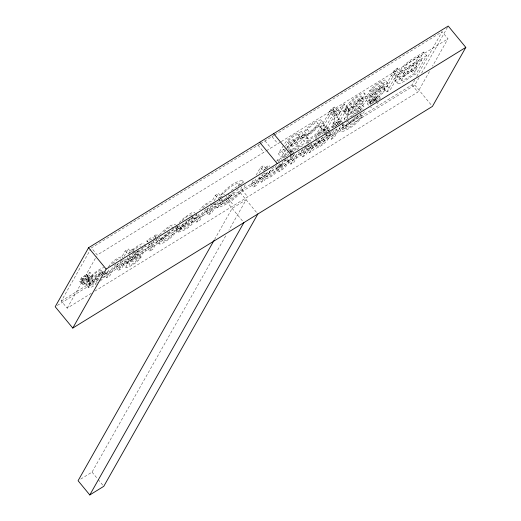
<?xml version="1.0" encoding="UTF-8"?>
<svg xmlns="http://www.w3.org/2000/svg" width="521" height="521" viewBox="0 0 521 521"><rect width="100%" height="100%" fill="white"/><g stroke="black" fill="none" stroke-linecap="round" stroke-linejoin="round"><path stroke-width="0.39" stroke-dasharray="2.6 1.95" d="M81.465 280.187L81.784 279.041L83.399 278.045L84.721 275.713L87.307 278.846L85.985 281.184L84.369 282.18L84.363 283.431L84.995 283.248L82.409 280.116L81.465 280.187L84.05 283.326M86.799 276.905L87.118 275.759L88.733 274.762L90.055 272.424L92.64 275.557L91.318 277.895L89.703 278.891L89.697 280.142L90.328 279.959L87.743 276.827L86.799 276.905L89.384 280.038M370.9 104.63L369.35 102.337L369.669 101.602L371.284 100.605L372.606 98.274L375.192 101.406L371.87 103.451L370.828 105.294M376.234 101.348L374.684 99.055L375.003 98.319L376.618 97.323L377.94 94.985L380.525 98.117L379.535 99.869M90.328 279.959L85.77 283.528L85.932 284.479L88.518 287.618C91.344 288.126 93.806 285.469 96.17 284.277M85.77 283.528L88.355 286.661L88.518 287.618M190.458 217.791L193.044 220.93L190.647 223.978L186.368 227.625L183.737 229.194L182.005 229.487L179.217 225.762L175.87 227.99L176.033 228.947L178.618 232.079C186.479 230.556 194.125 223.639 197.387 216.248L195.707 213.747M175.87 227.99L178.456 231.129L178.618 232.079M362.974 102.689C360.141 106.883 356.117 110.472 351.395 112.334L350.666 112.236L347.553 108.081L343.827 110.569L344.01 111.631L346.888 115.128C355.654 113.422 364.179 105.717 367.819 97.473L364.205 92.979A11.729 2.696 -39.5 0 0 360.33 94.242C354.221 97.746 348.412 102.35 344.902 108.557L347.781 112.054L362.974 102.689L360.089 99.198L344.902 108.557M343.827 110.569L346.706 114.066L346.888 115.128M176.176 225.554L177.726 227.436L177.759 229.012L173.623 234.984A10.413 2.397 -39.5 0 1 168.674 239.393L162.786 243.164L159.693 244.147L156.476 240.643L156.56 239.575M159.055 243.776C159.954 238.95 164.219 235.557 167.775 232.496M289.702 151.774C294.43 149.182 299.614 146.167 302.173 141.224L301.763 140.455L300.155 140.8L290.425 145.873L287.54 142.376C289.663 138.56 293.707 136.189 297.569 134.425L298.142 134.568L298.175 135.33L301.053 138.827L304.603 136.443L301.718 132.946L301.49 131.605C294.697 133.663 287.905 138.195 284.127 144.395M304.603 136.443L304.713 135.545L301.49 131.605M328.048 130.992L327.846 129.788C322.323 131.253 317.269 135.037 313.473 139.302M325.384 133.754L327.455 136.261L330.633 134.131L330.731 133.324L329.656 132.953L326.615 134.288M304.362 131.396C308.575 126.245 314.124 121.458 320.649 119.804L321.236 120.358C318.351 128.726 309.962 135.883 301.516 138.13L301.327 136.378L304.883 134.001L307.768 137.498L307.553 138.586L308.08 138.925C313.505 136.815 318.924 132.243 320.435 126.473L317.237 122.722C311.766 123.451 309.148 129.403 304.362 131.396L307.24 134.887C312.027 132.901 314.645 126.948 320.115 126.219L320.435 126.473M321.236 120.358L324.114 123.855C321.229 132.217 312.847 139.381 304.401 141.627L301.164 137.804M84.995 283.248L83.79 284.512L82.754 284.779L79.674 281.431L81.406 277.758L84.721 275.713M82.259 284.564L83.985 280.891L87.307 278.846M97.381 282.349L93.637 284.733L91.904 285.026L89.111 281.301L87.587 281.281L85.008 278.142L86.733 274.469L90.055 272.424M87.587 281.281L89.319 277.608L92.64 275.557M368.588 105.242L367.559 103.992L369.285 100.319L372.606 98.274M373.922 101.96L372.886 100.703L374.619 97.03L377.94 94.985M241.711 186.941C238.585 195.57 229.865 201.757 221.438 204.76L218.853 201.627L219.888 199.79M313.382 143.47L313.772 143.744C317.185 142.845 320.61 140.611 322.453 137.564L325.039 140.696C323.189 143.744 319.77 145.978 316.358 146.876L313.382 143.47L313.486 142.858M315.967 146.603L317.022 144.161L324.974 140.442M245.235 184.779C240.461 196.02 228.791 203.985 217.55 207.872L214.965 204.733L216.111 202.708M307.553 138.586L304.668 135.089L304.883 134.001M143.522 247.201L142.448 247.801L138.762 252.034A8.955 2.058 -39.5 0 1 133.773 256.189L130.537 258.195L127.756 258.963L126.518 261.405L126.61 261.926L127.215 261.991C131.859 260.526 134.652 256.319 138.651 253.896L141.237 257.029C137.694 262.024 132.171 265.866 126.401 267.716L123.282 264.238L125.795 258.794M125.867 267.377L127.222 263.978L133.031 253.714L134.744 252.659M120.865 259.504L122.936 262.011L122.787 262.721L118.534 270.379L115.949 267.247L118.156 263.352M210.966 203.971L213.037 206.479L212.887 207.182L208.634 214.847L206.055 211.715L208.628 207.163M369.519 90.928C373.948 88.85 376.624 84.135 381.502 82.65L381.952 82.735C377.79 89.104 368.38 91.058 365.026 98.267L368.087 102.318C374.873 100.937 380.844 95.662 385.227 90.341L382.342 86.844C377.471 89.182 374.599 94.607 369.122 96.151L368.647 96.001C372.678 89.664 381.841 87.652 385.358 80.67L384.993 79.934C378.93 81.725 373.479 86.011 369.519 90.928L372.398 94.425C376.826 92.347 379.503 87.632 384.387 86.147L384.837 86.232C380.669 92.601 371.265 94.555 367.911 101.764L368.087 102.318M279.66 163.77C276.925 169.058 273.681 175.636 267.293 177.081L264.427 173.656L264.596 172.907M267.012 176.788L271.415 168.42M345.13 120.214L344.101 118.957C349.246 115.74 352.925 110.042 359.132 108.218L359.718 108.375L359.536 109.104L357.732 111.162L344.114 121.36M385.227 90.341C380.35 92.679 377.484 98.098 372.001 99.648L371.525 99.491C375.563 93.161 384.719 91.149 388.243 84.168L385.338 80.169M307.768 137.498L304.205 139.875L304.049 141.302M90.921 278.064L101.12 271.78L101.276 270.392C96.991 270.887 93.48 274.788 90.921 278.064L93.506 281.203L97.03 277.237L102.272 273.727M349.571 104.48L360.942 97.466L361.118 95.923C356.338 96.476 352.424 100.827 349.571 104.48L352.45 107.977L363.821 100.963L364.172 99.739L361.118 95.923M129.547 255.603L129.319 256.827L132.191 260.187C137.153 258.774 141.979 254.352 143.379 249.357L142.344 248.1M334.684 126.629L332.619 124.122L333.147 122.65L336.149 120.67L339.672 119.179L342.258 122.311L341.62 122.344M335.205 127.254L335.732 125.782L340.473 122.813M342.414 124.766L342.336 125.73L344.922 128.863C352.15 127.371 356.468 120.377 362.316 116.697L359.731 113.558M238.227 186.505L239.126 183.802L238.455 183.164C231.09 184.467 226.726 191.507 220.728 194.978L222.278 196.86M285.482 146.173L286.543 144.135L295.068 139.928L298.364 143.77C296.547 147.033 292.965 148.999 289.65 150.504M288.367 149.67L289.429 147.632L298.292 143.483M144.649 244.668L146.635 247.11L146.499 248.172L145.007 250.933L141.347 255.173A8.955 2.058 -39.5 0 1 136.352 259.328L133.122 261.327L130.335 262.096L129.097 264.538L129.195 265.065L129.794 265.13C134.444 263.665 137.238 259.451 141.237 257.029M241.588 184.519L242.656 181.647L242.272 180.559C233.708 181.497 226.394 188.791 220.728 194.978M98.853 278.982L89.319 284.863L86.733 281.724C89.879 276.156 95.096 272.027 100.573 268.888A10.524 2.423 -39.5 0 1 104.05 267.755M89.319 284.863C92.464 279.289 97.681 275.166 103.151 272.021M176.834 226.192L179.419 229.325L183.086 224.323L187.951 219.953M290.425 145.873C292.548 142.051 296.592 139.687 300.448 137.922L301.027 138.065L301.053 138.827M315.329 139.452L317.914 142.585C319.822 139.159 323.45 137.036 326.908 135.453L327.422 135.584L327.455 136.261M347.781 112.054C351.291 105.848 357.106 101.243 363.209 97.74A11.729 2.696 -39.5 0 1 367.09 96.476L367.67 96.782M91.377 293.258L67.183 308.171L61.315 301.053L90.608 249.279M67.183 308.171L96.476 256.391M104.558 273.825L105.717 271.773M122.936 262.011L122.643 261.724C115.988 263.248 112.699 270.262 109.846 275.739L106.753 277.647L104.167 274.508L107.267 272.6L109.586 268.497M106.753 277.647L112.041 268.484L116.111 264.303M108.427 266.986C111.461 262.271 116.326 257.875 121.894 256.736L125.222 250.855L128.322 248.947L130.901 252.086L127.808 253.994L125.222 250.855M115.949 267.247L119.049 265.339L121.367 261.242M124.07 256.462L128.322 248.947M128.511 254.001L130.445 250.581L133.298 248.823L134.333 250.073M118.534 270.379L121.634 268.471L127.814 257.55M138.176 250.647L135.076 253.388L132.49 250.249L133.298 248.823M135.076 253.388L135.883 251.956M159.706 237.27L152.992 249.149L149.892 251.057L147.313 247.918L149.657 243.776M158.032 238.305L156.919 238.989L155.903 240.793L153.317 237.654L154.34 235.857L157.121 234.137L158.671 236.02M147.313 247.918L150.406 246.01L152.777 241.822M155.147 237.628L157.121 234.137M149.892 251.057L154.223 242.806L152.047 239.953M213.037 206.479L212.75 206.192C206.088 207.716 202.799 214.73 199.953 220.201L196.853 222.109L194.268 218.976L196.977 214.183M194.268 218.976L197.368 217.068L199.686 212.959M196.853 222.109L202.141 212.952L207.449 207.84M215.323 195.323L217.908 198.455L221.008 196.547L218.423 193.415L215.323 195.323L212.001 201.204C206.98 202.076 202.773 206.029 199.556 209.813M206.055 211.715L209.149 209.8L211.852 205.02M214.17 200.924L218.423 193.415M212.822 204.623L214.58 204.336L215.323 203.034M208.634 214.847L211.734 212.939L218.299 201.327M217.55 207.872L220.989 201.79L231.663 195.212L229.598 192.705M221.438 204.76L223.164 201.705L230.575 197.14L231.663 195.212M214.541 239.51L232.145 208.387L246.114 199.777L228.908 230.197M263.385 173.539L256.82 185.15L253.72 187.059L251.135 183.926L253.844 179.146M256.163 175.043L260.409 167.534L263.509 165.626L266.088 168.758L265.319 170.126M251.135 183.926L254.235 182.018L256.553 177.915M259.256 173.135L263.509 165.626M80.729 479.079L92.035 472.111L226.101 235.147M253.72 187.059L260.292 175.447M259.015 179.068L261.783 177.361L262.773 175.616L265.358 178.749L264.368 180.494L261.601 182.2L259.015 179.068L261.386 174.874M263.365 171.383L265.736 167.195L268.829 165.287L269.865 166.538M266.83 168.817L268.829 165.287M261.601 182.2L268.315 170.328M283.45 145.587L278.201 153.604L281.086 157.101L284.687 154.88L286.303 152.822L287.677 152.562M276.703 161.289L277.446 159.973L280.545 158.065L281.574 159.322M278.65 161.412L280.545 158.065M285.99 149.683L281.086 157.101M288.569 150.869L286.615 154.32L283.502 156.241L282.616 157.804L285.729 155.89L288.315 159.022C286.648 164.486 282.603 167.821 278.937 171.507L276.351 168.368C277.374 165.717 280.682 165.404 281.802 162.832M284.948 157.277L285.729 155.89M283.131 161.204C279.692 168.517 273.987 177.479 265.358 178.749M285.716 159.452L282.415 164.258L276.351 168.368M288.035 155.356L288.81 153.988M289.696 152.425L291.356 149.488L293.942 152.62M283.652 159.061L285.202 160.943L286.088 159.38M291.083 152.588L291.968 151.025L292.997 152.282M302.61 149.24L300.044 153.78L302.623 156.919L306.797 149.436L306.608 148.218C300.05 150.028 296.775 156.678 293.974 162.246L290.874 164.161L288.295 161.022L290.92 156.378M294.547 154.164L293.662 155.727L291.395 157.127C288.641 162.962 285.202 168.941 278.937 171.507M288.295 161.022L291.389 159.113L293.987 154.516M290.874 164.161L296.286 154.796L299.275 151.618M310.887 141.256L309.858 139.999L307.071 141.719L306.114 143.405L305.482 143.236C300.155 145.007 295.264 148.837 292.424 153.721M300.044 153.78L303.137 151.871L306.296 146.284M307.878 143.49L309.858 139.999M307.071 146.59L308.699 146.538L309.65 144.851M320.689 127.417L328.178 114.184L331.63 112.054L334.515 115.551L327.019 128.785L323.567 130.914L320.689 127.417L324.14 125.294L331.63 112.054M329.565 111.722L331.024 109.143L334.482 107.02L337.361 110.511L335.902 113.096L332.45 115.219L329.565 111.722L333.017 109.599L334.482 107.02M302.623 156.919L305.723 155.011L312.437 143.132L310.77 144.167M323.567 130.914L331.056 117.674L334.515 115.551M332.45 115.219L333.909 112.64L337.361 110.511M333.824 119.322L338.376 111.116L338.533 109.742L336.279 110.504L333.473 112.549L336.358 116.046L339.164 114.001L341.418 113.239L341.255 114.613L336.709 122.819L333.824 119.322L337.276 117.192L344.772 103.953L347.65 107.45L340.161 120.69L336.709 122.819M347.65 107.45L344.544 109.364L343.404 111.37L340.526 107.88L341.659 105.867L344.772 103.953M332.619 124.122L336.279 122.044L335.413 124.245L331.857 126.44L330.972 128.003L334.534 125.808L333.362 127.873M343.814 123.796L342.929 125.359L340.193 127.046L334.365 137.355L331.284 139.25L328.699 136.118L331.421 131.305M328.699 136.118L331.779 134.223L334.502 129.41M336.442 125.971L337.608 123.913L340.343 122.227L341.229 120.664L342.779 122.539M339.529 123.601L338.494 122.344L339.718 120.091L339.672 119.179M331.284 139.25L337.113 128.947L335.563 127.065M376.162 102.012L377.204 100.169L380.525 98.117M383.984 88.407L391.473 75.167L394.925 73.038L397.81 76.535L390.314 89.775L386.862 91.904L383.984 88.407L387.435 86.278L394.925 73.038M392.86 72.712L394.325 70.133L397.777 68.004L400.656 71.501L399.197 74.08L395.745 76.209L392.86 72.712L396.312 70.582L397.777 68.004M386.862 91.904L394.351 78.664L397.81 76.535M395.745 76.209L397.204 73.63L400.656 71.501M398.669 76.906L399.516 77.049L401.385 76.222L410.867 70.433L414.423 64.148L417.301 67.645L413.746 73.93L404.263 79.72L401.854 80.599L398.669 76.906C401.163 70.426 409.363 68.147 414.423 64.148M404.511 68.121L407.468 66.994L415.641 61.992L418.767 56.47L421.645 59.967L418.519 65.49L409.011 71.214L407.389 71.618L404.374 67.737C407.227 62.11 414 60.039 418.767 56.47M394.618 79.96L394.996 80.358C401.834 78.99 407.142 73.161 413.368 70.296L423.71 52.022L426.588 55.519L416.246 73.793C410.02 76.659 404.713 82.481 397.875 83.855L394.618 79.96A11.162 2.566 -39.5 0 1 396.318 76.385L402.928 70.394L405.813 73.891L399.197 79.882A11.162 2.566 -39.5 0 0 397.497 83.451M104.871 274.209L412.007 84.903L414.781 80.006M416.754 76.509L442.095 31.729L447.956 38.841L432.515 66.128M102.292 277.7L414.84 85.053L419.216 77.329M421.6 73.116L447.826 26.753M94.835 291.128L417.868 92.022L429.747 71.025M310.386 144.551L306.954 149.52L309.539 152.653L312.776 150.66L314.222 148.817C319.861 147.254 325.462 143.529 328.451 138.417L325.84 134.802L325.872 135.278C322.877 140.396 317.282 144.122 311.636 145.678L310.19 147.528L306.954 149.52M287.006 147.886C290.783 141.686 297.576 137.16 304.375 135.102M273.72 166.557C271.858 170.009 268.562 173.031 264.707 173.949L264.427 173.656M276.384 165.424C273.388 170.126 268.387 174.965 262.773 175.616M138.651 253.896C135.115 258.885 129.592 262.727 123.822 264.583L123.282 264.238M103.484 271.428C99.237 277.1 93.083 283.45 85.932 284.479M102.422 275.837L100.358 273.33L95.89 278.331L89.97 281.978L89.319 281.887L86.538 278.09L85.008 278.142M360.089 99.198C357.256 103.386 353.238 106.974 348.51 108.843L347.787 108.739L347.553 108.081M315.609 138.938L317.471 136.658L321.379 133.806L324.322 132.314L324.837 132.445L324.87 133.129L326.778 131.846M362.316 116.697C357.373 123.379 350.249 128.746 342.466 131.624L341.639 131.461L338.871 127.665M344.101 118.957C348.588 112.907 355.081 108.173 362.102 105.489L362.896 105.613L364.96 108.121M284.792 149.071L283.424 149.325L281.809 151.383L278.201 153.604M352.45 107.977C355.302 104.324 359.216 99.973 363.997 99.42M173.526 228.817L171.038 231.845A10.413 2.397 -39.5 0 1 166.095 236.254L160.201 240.031L157.114 241.008L156.476 240.643M192.972 216.866C188.609 221.972 182.871 228.087 176.033 228.947M382.342 86.844C377.959 92.165 371.987 97.44 365.201 98.827M372.398 94.425C376.364 89.508 381.808 85.223 387.871 83.432L388.217 83.666M307.24 134.887C311.46 129.742 317.002 124.955 323.534 123.301L324.114 123.855M189.768 218.82L187.059 221.842L183.783 224.492L180.071 226.44L179.419 226.355L179.217 225.762M226.023 196.795L226.869 195.785M138.625 250.581L133.65 255.212L130.771 256.853L129.319 256.827M169.781 231.5C167.267 234.613 163.021 237.009 162.422 241.269L162.728 241.497C167.925 239.999 173.122 235.433 174.587 230.165L172.002 227.026L171.155 226.811L167.339 228.797L162.975 232.594M238.403 188.895C231.949 195.753 224.193 202.226 214.965 204.733M179.178 222.695L183.672 218.195L190.673 213.35A10.524 2.423 -39.5 0 1 194.151 212.216L194.802 213.115M364.42 111.611C359.041 118.514 349.506 121.217 344.765 128.524L344.922 128.863M309.539 152.653L316.058 142.441L318.956 139.439M159.478 234.802C163.796 230.471 168.843 225 175.141 224.304L175.395 224.87M358.474 115.349C353.375 120.963 347.09 125.978 339.881 128.485L339.06 128.322M355.68 116.671C351.981 120.475 347.546 124.434 342.336 125.73M182.155 220.976C184.688 218.481 187.664 215.095 191.376 214.86L191.533 215.14M112.51 263.619L117.004 259.816L119.335 258.683L120.351 258.878M202.61 208.081L207.111 204.284L209.435 203.151L210.451 203.346M296.879 149.833L301.073 146.375L304.375 145.196M79.674 281.431L81.204 281.373L82.409 280.116M86.538 278.09L87.743 276.827M371.33 103.926L370.294 102.676L369.089 103.933L367.559 103.992M372.886 100.703L374.423 100.644L375.628 99.387L376.663 100.644M377.009 103.783L378.213 102.52M319.015 136.228L317.465 134.346L320.975 132.184L323.945 129.117L326.882 132.327M132.406 251.409L137.616 247.071L140.019 245.99L140.794 246.218M361.418 113.194C355.231 119.491 345.664 122.709 341.45 130.797L341.639 131.461M317.465 134.346L323.111 128.83L326.413 126.792L328.354 127.638L329.904 129.514M324.003 133.623L328.998 129.931L330.939 130.771M233.955 191.982L225.254 198.788L218.853 201.627M132.49 250.249C135.721 247.442 139.205 243.952 143.614 243.418L144.05 243.971M100.364 281.014L104.33 277.009L106.375 274.079L107.287 271.78L106.629 270.887M357.074 113.037L361.834 108.479L363.078 106.232L362.896 105.613M167.69 233.682L172.132 230.569L173.74 229.95L174.587 230.165M166.733 234.626L161.386 238.156L160.142 238.364L159.81 237.628M351.349 116.886L356.208 113.129L363.241 109.065M151.637 239.673L151.533 239.328L150.419 239.517L146.994 241.842L146.981 240.637L150.53 238.025L152.288 237.205L153.317 237.654M150.191 243.281L151.448 242.298M333.473 112.549L333.46 111.201L337.419 108.29L339.379 107.372L340.526 107.88M336.358 116.046L336.345 114.698L340.298 111.787L342.264 110.869L343.404 111.37M148.029 243.099L149.579 244.981L152.093 243.144L154.118 242.467M231.116 190.51L238.182 185.821M298.175 135.33L301.718 132.946M346.706 114.066L350.438 111.579M88.355 286.661L91.696 284.433M178.456 231.129L181.796 228.901M259.92 144.011L91.403 247.879L97.264 254.99L265.788 151.123M260.559 143.62L274.059 135.297M274.749 134.867L442.095 31.729M423.71 52.022C416.032 57.551 405.579 61.185 400.792 69.931L403.801 74.041L405.813 73.891M266.42 150.732L280.617 141.986M281.307 141.556L447.956 38.841M426.588 55.519C418.91 61.048 408.464 64.682 403.671 73.428L403.801 74.041M421.645 59.967C416.878 63.536 410.112 65.607 407.259 71.234L407.389 71.618M417.301 67.645C412.241 71.644 404.049 73.923 401.554 80.403M324.811 129.82L328.354 127.638M290.262 152.073L291.968 151.025M338.494 122.344L341.229 120.664M266.088 168.758L262.994 170.667L260.409 167.534M219.738 197.83L223.073 195.779M86.733 281.724L100.358 273.33M285.202 160.943L288.315 159.022M337.113 128.947L333.557 131.142L332.001 129.26M61.315 301.053L100.306 277.009M179.419 229.325L193.044 220.93M57.264 305.449L98.13 280.259M346.68 122.096L349.168 120.644M119.934 261.614L120.95 261.034M303.99 148.166L305.71 147.189M153.115 241.158L154.099 240.624M238.716 185.535L242.473 183.789M287.54 142.376L298.207 137.003L299.262 137.199L302.141 140.69M317.914 142.585L325.625 138.482L327.481 137.765L328.425 137.935M286.27 148.544C291.213 145.932 296.612 142.839 299.295 137.726L299.262 137.199M286.771 147.007C290.08 145.502 293.668 143.542 295.485 140.273L295.414 139.993M174.945 227.918L177.726 227.436M144.063 246.993L146.199 246.55M375.628 99.387L374.684 99.465M370.294 102.676L369.35 102.748M291.356 149.488L288.96 150.178L291.545 153.311M122.722 260.161L124.48 259.875M370.639 107.339L371.675 107.072M402.928 70.394L400.923 70.543M154.874 240.337L155.903 240.793M191.22 216.248L193.805 219.38L193.962 217.993C189.67 218.488 186.166 222.389 183.607 225.665L181.021 222.532M344.01 111.631C352.776 109.924 361.294 102.22 364.934 93.975L364.791 93.285M197.257 215.629L196.73 215.355A10.524 2.423 -39.5 0 0 193.252 216.489M304.668 135.089L305.202 135.434C310.627 133.317 316.045 128.746 317.556 122.982M143.379 249.357L143.093 249.136C138.137 250.516 133.324 254.99 131.904 259.966M415.641 61.992L418.519 65.49M413.368 70.296L416.246 73.793M410.867 70.433L413.746 73.93M414.84 85.053L431.916 105.77M412.007 84.903L417.868 92.022M396.312 70.582L399.197 74.08M394.325 70.133L397.204 73.63M391.473 75.167L394.351 78.664M387.435 86.278L390.314 89.775M381.952 82.735L384.837 86.232M379.125 88.596L382.01 92.093M372.723 89.143L375.602 92.64M376.618 97.323L378.682 99.83M374.619 97.03L377.204 100.169M375.003 98.319L377.067 100.827M369.448 94.548L372.326 98.046M374.423 100.644L375.459 101.901M368.647 96.001L371.525 99.491M371.284 100.605L373.355 103.119M369.285 100.319L371.87 103.451M369.669 101.602L371.733 104.115M360.942 97.466L363.821 100.963M359.718 108.375L361.268 110.257M356.69 115.323L359.269 118.456M347.787 108.739L350.666 112.236M341.659 105.867L344.544 109.364M347.207 117.147L348.243 118.397M338.533 109.742L341.418 113.239M333.017 109.599L335.902 113.096M333.46 111.201L336.345 114.698M331.024 109.143L333.909 112.64M337.276 117.192L340.161 120.69M341.379 123.484L342.929 125.359M336.279 122.044L338.865 125.183M337.608 123.913L338.643 125.164M328.178 114.184L331.056 117.674M335.413 124.245L336.449 125.496M333.147 122.65L335.732 125.782M331.857 126.44L332.886 127.691M326.413 126.792L328.998 129.931M331.779 134.223L334.365 137.355M324.14 125.294L327.019 128.785M327.846 129.788L328.875 131.045M328.562 131.618L330.633 134.131M323.945 129.117L326.53 132.249M323.111 128.83L325.69 131.963M326.393 134.327L327.422 135.584M320.975 132.184L322.525 134.066M307.527 129.664L310.405 133.155M311.636 145.678L314.222 148.817M307.071 141.719L308.1 142.969M301.327 136.378L304.205 139.875M310.19 147.528L312.776 150.66M307.149 144.662L308.699 146.538M298.142 134.568L301.027 138.065M304.889 145.821L306.954 148.335M303.137 151.871L305.723 155.011M292.112 153.845L293.662 155.727M289.845 155.245L291.395 157.127M283.424 149.325L286.303 152.822M291.389 159.113L293.974 162.246M271.988 136.574L277.849 143.692M286.615 154.32L287.651 155.577M281.809 151.383L284.687 154.88M283.502 156.241L284.538 157.498M265 140.878L270.868 147.997M281.014 164.037L283.6 167.176M277.446 159.973L278.481 161.23M280.259 164.76L282.844 167.892M277.804 166.316L280.389 169.449M258.019 145.183L263.88 152.295M265.736 167.195L266.765 168.446M261.783 177.361L264.368 180.494M254.235 182.018L256.82 185.15M242.272 180.559L244.342 183.066M238.924 183.379L240.474 185.261M241.9 189.755L247.762 196.866M240.253 192.666L257.843 214.007M227.99 194.001L230.575 197.14M227.931 198.358L233.792 205.476M223.437 193.656L224.473 194.913M226.283 201.275L243.874 222.617M220.578 198.573L223.164 201.705M218.403 198.651L220.989 201.79M213.03 202.454L214.58 204.336M209.149 209.8L211.734 212.939M197.368 217.068L199.953 220.201M191.897 215.486L193.962 217.993M179.419 226.355L182.005 229.487M159.836 238.13L162.422 241.269M154.34 235.857L155.89 237.739M146.981 240.637L148.016 241.887M150.406 246.01L152.992 249.149M135.48 256.039L138.058 259.178M130.445 250.581L131.474 251.838M127.756 258.963L130.335 262.096M126.61 261.926L129.195 265.065M121.894 256.736L122.93 257.993M119.049 265.339L121.634 268.471M107.267 272.6L109.846 275.739M101.276 270.392L102.826 272.275M101.12 271.78L103.705 274.912M88.733 274.762L91.318 277.895M86.733 274.469L89.319 277.608M87.118 275.759L89.703 278.891M89.319 281.887L91.904 285.026M83.399 278.045L85.985 281.184M81.406 277.758L83.985 280.891M81.784 279.041L84.369 282.18M81.204 281.373L83.79 284.512M92.035 472.111L97.642 478.916M98.156 479.535L102.741 485.103M149.566 243.769L149.579 244.981"/><path stroke-width="0.78" d="M88.57 247.729L55.187 306.732L72.777 328.074L432.43 106.401L465.813 47.391L448.223 26.05L88.57 247.729L106.16 269.07L72.777 328.074M214.138 240.22L78.072 480.72L89.794 494.95L103.764 486.34L257.843 214.007M89.794 494.95L243.874 222.617M106.16 269.07L465.813 47.391M273.636 133.663L291.226 155.004M259.666 142.272L277.257 163.614"/></g></svg>
